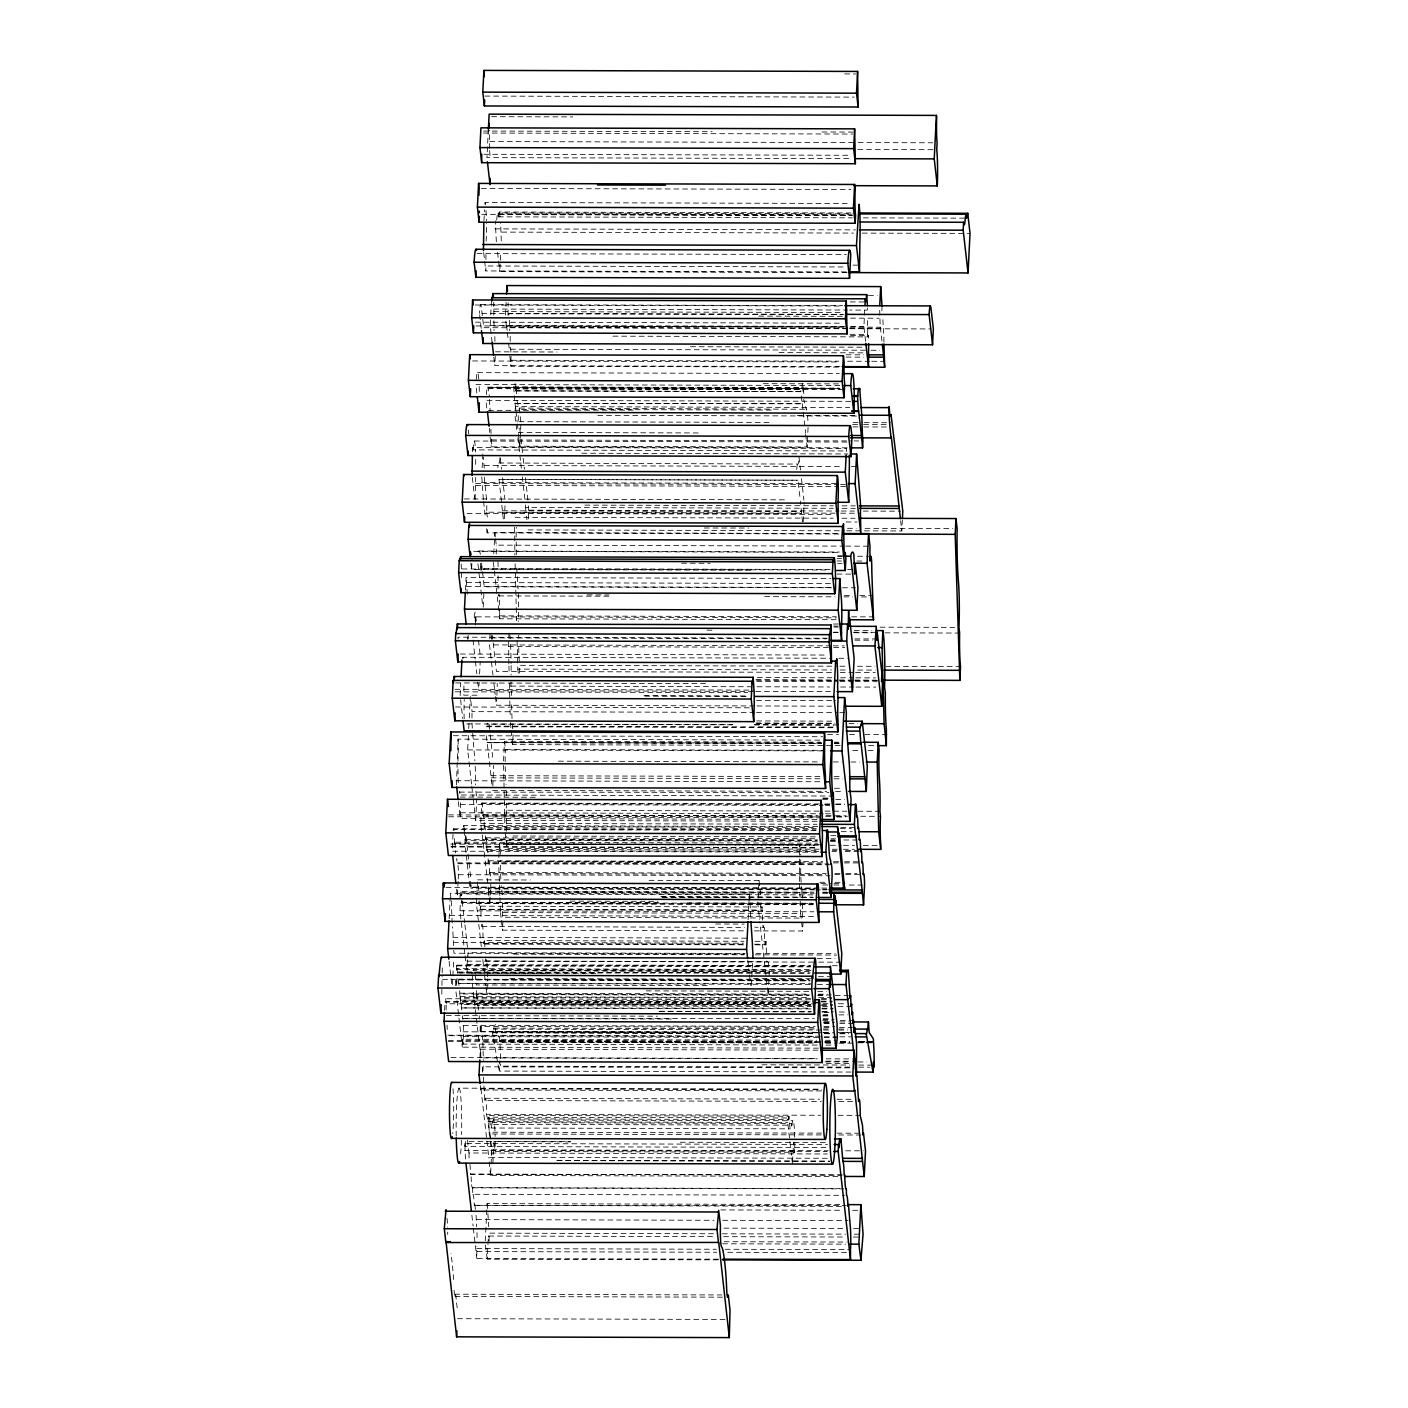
<?xml version="1.0" encoding="UTF-8"?>
<svg xmlns="http://www.w3.org/2000/svg" width="1408" height="1408" viewBox="0 0 1408 1408"><rect width="100%" height="100%" fill="white"/><g stroke="black" fill="none" stroke-linecap="round" stroke-linejoin="round"><path stroke-width="0.75" stroke-dasharray="5 3.75" d="M476.344 990.493L476.379 997.058M491.902 784.133L486.218 734.272M494.947 341.37L494.842 336.565M480.146 1031.026L480.216 1024.232M813.507 904.13L461.789 903.144L461.736 900.962M498.062 575.837L498.062 588.896M500.438 1058.728A22.933 1.707 -89.8 0 0 499.91 1043.346L499.646 1037.819L495.51 1031.43L495.282 1024.32M511.614 695.464L510.875 686.083A44.123 3.274 -89.8 0 0 511.016 680.61M817.256 841.28L465.538 840.294L465.45 835.419M849.922 1067.123L500.403 1066.138L500.421 1064.061M810.92 970.376L457.002 969.39L456.755 965.131L810.674 966.117M595.901 973.28L457.406 972.893L457.16 968.634L811.078 969.619M810.322 984.421L458.603 983.435L458.216 978.49M809.318 994.91L459.8 993.942L459.73 990.616M810.92 1008.92L461.402 1007.934L461.19 1003.693L810.674 1004.643M478.333 1010.222L477.822 1002.778L812.011 1003.675M830.562 864.758L456.843 863.702L456.861 859.056M810.603 998.325L460.205 997.427L459.8 993.942M810.11 1001.898L460.592 1000.912L460.205 997.427M810.515 1005.4L460.997 1004.414L460.592 1000.912M671.422 1019.04L462.598 1018.459L462.563 1015.731M817.168 1045.07L463.25 1044.085L463.39 1024.021M479.037 900.715A13.534 1.003 -89.8 0 0 480.603 906.171L480.973 912.314A13.534 1.003 -89.8 0 0 481.026 917.875M484.88 946.862L484.528 940.544L743.987 941.266M503.307 518.936L499.03 479.371L798.002 480.216L800.149 499.066M760.584 904.006A13.534 1.003 -89.8 0 0 762.045 906.963L762.414 913.106A13.534 1.003 -89.8 0 0 762.555 921.184M754.97 941.301L765.97 941.336L766.322 947.637A13.534 1.003 -89.8 0 0 766.48 955.715M802.507 521.875L800.378 501.16M489.438 399.52L489.491 403.269A41.378 3.08 -89.8 0 1 490.16 410.837M479.248 1019.11L479.266 1015.573M510.189 341.387L510.189 336.266M480.603 563.165L480.445 568.55L829.963 569.518M485.936 259.565L485.918 251.68M453.499 945.578A20.645 1.531 -89.8 0 1 453.411 942.374L452.619 926.834M460.522 802.666L460.275 818.453L818.576 819.456M814.422 1028.966L493.469 1028.069A14.203 1.056 -89.8 0 1 492.501 1032.574L497.675 1062.794M484.229 468.248L483.384 457.125M750.165 902.968L750.446 917.787M493.821 315.216A13.253 0.986 -89.8 0 1 493.891 311.573L493.715 302.315M867.381 307.965L867.31 310.094L849.728 310.059M821.357 1030.04L493.821 1029.125L494.032 1024.549M491.656 635.184L491.462 639.144L491.392 635.941M881.883 310.922L882.006 307.437M486.147 241.155L486.165 240.557A30.571 2.27 -89.8 0 0 486.376 232.109A27.984 2.077 -89.8 0 0 486.394 223.467M475.253 621.738L475.218 612.498M883.907 342.162L883.89 337.322A62.92 4.664 -89.8 0 1 883.256 327.677L882.746 316.712M508.851 663.925L508.675 640.165M508.781 638.035L509.062 631.682M451.264 900.786L452.162 922.874M475.13 499.294L475.728 477.418M803.792 393.571L803.352 389.646L803.053 391.635L515.768 390.843L515.803 384.067M803.053 391.635L803.035 383.75M474.355 612.92L474.25 620.752M461.666 577.614L461.032 559.557M441.795 994.259L442.094 975.779M815.989 830.474L453.27 829.453L452.179 851.189L821.498 852.227M460.134 695.605L460.768 683.056M465.432 590.163L466.066 577.509L830.984 578.53M488.365 129.378L486.957 157.626L850.925 158.646M444.594 1010.31L445.034 1001.528L809.934 1002.549M449.134 918.79L450.19 897.494M456.456 784.925L458.058 739.13L822.958 740.15M472.56 451.686L472.789 447.374L846.49 448.43L846.155 454.89M483.965 220.651L484.493 209.81M467.333 594.246L466.066 577.509M489.474 148.474L489.826 141.557A19.941 1.478 -89.8 0 1 489.28 130.275M846.278 271.92L485.778 270.917L486.024 265.971L844.342 266.974M468.125 635.342L467.931 639.302L467.438 634.99M750.746 570.24L471.574 569.466L472.067 559.574M452.426 984.614L453.693 959.517M458.11 881.232L457.336 896.456L456.122 885.685M458.216 879.067L458.427 874.72A14.186 1.056 -89.8 0 0 457.23 863.104L456.843 863.702M455.611 985.688L455.91 979.88L809.917 980.901M456.808 965.166L456.298 971.978L810.216 972.963M459.958 898.48L460.31 891.686L812.029 892.672M817.696 826.566L463.778 825.563L465.96 852.526M471.557 784.045L467.667 749.918L468.618 730.699M468.723 728.57L469.163 720.034M469.269 717.904L470.325 696.555M464.851 953.726L459.976 910.782L460.398 902.246L658.24 902.792M483.331 499.33L481.73 476.221M482.152 467.755L482.891 452.936M457.037 978.419L456.632 986.322L455.91 979.88M496.338 241.701L495.282 220.968M475.411 625.064L475.816 616.845L836.334 617.848M492.131 342.373L490.213 325.442L490.635 316.923M490.741 314.794L491.586 297.774M461.789 903.144L462 899.202M465.538 840.294L465.819 834.662M496.725 220.088A17.565 1.302 -89.8 0 0 496.83 218.891A15.189 1.126 -89.8 0 1 498.362 216.832L498.573 212.89L852.526 213.875M481.061 570.979L481.483 562.637L484.229 586.784L831.547 587.752M839.925 366.626L494.789 365.658L495.387 353.813M753.544 691.398L478.755 690.624L479.178 682.282M479.6 673.939L480.216 661.443M847.123 272.589L499.752 271.621L500.738 251.856M501.283 240.891L500.579 222.042M483.208 607.182L484.018 590.85M847.211 447.832L491.216 446.846L491.568 439.93A23.69 1.76 -89.8 0 1 491.427 438.592M838.939 534.019L487.15 532.858L487.344 528.915M818.418 1048.168L462.299 1047.165L462.704 1039.262L816.622 1040.248M546.198 973.28L467.051 973.051L467.35 955.803M813.912 889.152L470.976 888.184L471.17 884.347M467.826 957.563L468.072 952.67L745.061 953.445M817.133 821.269L475.693 820.318L476.766 798.582M505.507 315.058L506.141 302.421M472.718 974.97L472.296 983.523L481.026 1057.883M481.325 946.669L476.414 903.566L476.749 897.09M476.854 894.942L477.506 882.006M493.786 553.731L494.842 532.558L839.96 533.526M481.571 831.002L480.691 823.346L481.677 803.581L822.413 804.531M489.826 638.968L490.213 631.066M465.467 1159.03L464.816 1143.472L827.534 1144.493M838.517 367.118L510.981 366.203L511.034 354.165M504.346 518.76L504.997 505.824M836.141 619.714L499.805 618.781L499.33 594.968M754.776 705.954L496.408 705.232L496.795 697.33M496.901 695.358L497.288 683.25M492.835 786.034L493.61 765.459M479.917 1057.778L480.339 1049.224L818.875 1050.174M514.941 403.445L802.296 403.726L514.941 403.445L513.709 386.936A22.246 1.654 -89.8 0 0 515.046 383.645M490.195 897.213L489.861 903.795L489.21 898.058M490.301 895.013L490.846 884.048M482.962 1071.013L483.296 1064.589M486.957 989.771L487.485 978.982M487.59 976.835L486.886 961.347M476.08 1215.298L476.414 1223.886A17.213 1.285 -89.8 0 1 476.696 1226.702M718.608 1259.174L476.802 1258.506L476.802 1248.562A17.213 1.285 -89.8 0 0 476.89 1246.502M771.373 410.08L519.182 409.376L519.306 408.056L806.678 409.27M514.624 527.19L514.888 555.051M503.518 761.024L504.504 741.259L821.04 742.157M498.837 857.507L499.523 843.674L799.656 844.518L800.853 855.096M808.069 427.434L807.101 447.005L519.816 446.195L520.89 424.459M788.92 1116.262L788.691 1119.606L489.157 1118.762L489.368 1115.418L788.938 1116.262L789.659 1125.168A20.979 1.566 -89.8 0 0 791.472 1124.605L791.613 1123.478L492.096 1122.634L492.378 1124.323A24.974 1.848 -89.8 0 1 495.141 1136.467M794.693 1137.294A24.974 1.848 -89.8 0 0 791.93 1125.168L490.107 1124.341L489.403 1115.453M485.267 1240.941L487.133 1203.611L841.051 1204.597M743.459 930.846L502.48 930.178L502.867 922.275M837.848 1176.437L490.53 1175.469L491.797 1149.79L489.808 1132.19L821.744 1133.123M819.122 849.2L506.968 848.32L507.179 844.378A20.469 1.514 -89.8 0 1 506.634 836.422M840.189 745.536L512.635 744.621L513.198 733.55M718.045 1259.861L487.238 1259.21L487.872 1246.573M487.978 1244.461L488.4 1236.013L714.806 1236.646M492.906 1163.131L493.997 1141.395L570.522 1141.606M851.013 1072.051L499.294 1071.066L499.805 1060.963L500.403 1066.138M519.27 673.218L519.675 665.315L837.69 666.213M528.651 518.936L528.598 505.842M748.088 919.618L749.373 894.08L450.402 893.253L451.053 898.902M751.397 985.459L751.714 979.176M751.819 977.082L752.646 960.344M649.106 880.334L759.053 880.634L757.874 904.358L759.581 919.442M768.328 962.122L769.366 971.15L768.187 994.875L759.827 921.589M802.437 383.416A22.246 1.654 -89.8 0 1 800.994 387.728L800.782 391.688L513.515 390.878M803.194 521.752L804.162 502.357M799.445 881.461L799.656 844.518M754.406 930.882L802.595 931.005L803 923.102M792.563 1161.794L793.549 1142.222L794.693 1152.29L495.141 1151.445L493.997 1141.395M865.603 341.299L863.914 326.48L864.864 307.331M849.464 328.187L880.246 328.275L879.63 307.683M864.424 530.851L901.806 530.957L902.352 519.974M810.586 999.768L445.685 998.747L445.262 1002.126L810.11 1003.147M490.178 1139.107L488.189 1121.648L488.805 1117.16L788.357 1117.987L788.691 1119.606M792.458 1163.958L787.723 1122.493L788.357 1117.987M486.411 394.662A19.976 1.478 -89.8 0 1 488.154 388.643L488.277 387.605M515.187 409.13L515.539 406.578L849.675 407.528M510.946 352.246L510.541 346.826M515.768 390.843L516.067 388.837L803.352 389.646M851.206 212.978L499.435 211.992L499.013 214.579L498.573 212.89M484.81 204.09L485.126 202.47L850.027 203.491M847.264 328.187L506.546 327.237L506.669 326.181L847.387 327.131M484.528 940.544L484.37 941.952A13.534 1.003 -89.8 0 1 483.366 941.371A13.534 1.003 -89.8 0 1 482.926 929.35L482.574 923.349A13.534 1.003 -89.8 0 1 481.395 924.334M765.97 941.336L765.811 942.726A13.534 1.003 -89.8 0 1 764.808 942.163A13.534 1.003 -89.8 0 1 764.368 930.142L764.403 927.502L754.635 927.186M880.246 328.275L880.37 327.219L849.587 327.131M458.603 983.435L810.48 983.664M462.598 1018.459L814.458 1018.67M457.406 972.893L809.266 973.122M461.402 1007.934L811.061 1008.163M612.92 336.16L867.926 336.882L868.208 335.632L868.648 341.106M476.485 997.374L476.89 994.488L808.878 995.403M499.189 594.862L498.766 595.901L498.414 594.44M821.515 1090.936L480.779 1089.986L480.973 1088.824L821.709 1089.774M480.234 1031.395L481.078 1026.45L815.214 1027.382M508.2 314.97L508.64 313.738L842.776 314.67M462.51 658.222L462.81 657.272L829.946 658.24M459.395 792.106L828.907 792.475M492.061 1122.704L491.938 1123.778A20.979 1.566 -89.8 0 1 490.107 1124.341M819.474 844.642L454.555 843.621L454.942 842.195L817.678 843.181M499.03 479.371L798.002 480.216M821.128 1134.918L489.192 1133.986L489.808 1132.19M477.928 1002.795L477.435 1005.523L811.536 1006.526M806.59 408.848L806.467 410.168L803.686 399.326M841.403 1206.357L474.302 1205.336L846.366 1205.565M812.962 894.89L461.243 893.904L460.803 896.104L460.31 891.686M469.973 1164.539A22.95 1.707 -89.8 0 1 470.501 1174.166L842.53 1174.853M498.925 214.597L852.896 215.582M844.694 73.92L855.694 73.955M484.88 96.078L854.181 97.117M491.603 116.688L572.739 116.899M483.507 131.05L712.131 131.701M822.043 132L855.008 132.088M483.402 133.038L852.72 134.059M489.826 141.557L855.976 142.578M858.176 142.578L932.712 142.789M857.824 149.494L936.76 149.723M483.947 154.264L851.048 155.285M481.36 188.443L850.802 189.482M497.728 213.77L851.699 214.755M481.712 214.315L851.154 215.336M498.362 216.832L852.333 217.835M863.333 217.853L966.662 218.152M494.877 228.87L855.448 229.891M501.723 232.109L853.494 233.077M862.294 233.112L970.024 233.411M477.03 253.598L846.331 254.619M852.914 265.126L859.514 265.144M868.472 295.61L877.272 295.627M850.256 301.91L865.656 301.963M480.762 304.674L842.653 305.677M475.358 305.008L842.477 306.046M493.61 309.056L847.528 310.042M493.891 311.573L843.41 312.541M481.219 328.416L479.512 313.333L843.586 314.354M758.736 316.096L842.283 316.325M850.52 318.138L879.102 318.226M475.534 322.168L842.635 323.189M490.213 325.442L848.514 326.427M850.714 326.445L863.914 326.48M475.957 325.934L843.075 326.973M847.81 328.715L483.736 327.694L481.448 307.578A18.744 1.39 -89.8 0 0 479.512 313.333M850.01 328.715L931.163 328.944M850.045 334.312L867.645 334.365L867.926 336.882M850.608 335.579L868.208 335.632M690.483 346.72L864.142 347.213M510.47 349.219L868.789 350.222M870.989 350.24L879.789 350.258M495.475 351.824L557.04 352M779.064 352.616L864.794 352.862M846.138 354.781L863.738 354.834M846.173 357.086L863.755 357.139M511.28 360.272L838.816 361.187M847.616 361.222L869.598 361.275M871.798 361.275L882.781 361.31M472.613 360.958L839.714 361.979M477.594 372.627L839.326 373.63M763.33 383.68L840.259 383.891M839.784 385.546L475.869 384.542L477.083 395.173M513.709 386.936L800.994 387.728M487.538 387.147L839.133 388.133M839.89 388.555L488.294 387.57L489.368 396.422M488.382 387.798L839.978 388.784M488.154 388.643L844.131 389.646M850.696 401.35L485.918 400.33L487.062 410.379L636.645 410.08M797.262 415.36L856.61 415.518M597.766 415.36L857.173 416.082M519.006 421.696L769.613 422.4M853.142 422.629L861.942 422.664M864.142 422.664L890.507 422.734M852.597 424.389L861.379 424.406M863.579 424.424L887.762 424.494M852.878 426.906L861.678 426.923M863.861 426.941L888.043 426.994M698.192 432.96L518.373 432.467L517.405 424.019M491.568 439.93L851.946 440.933M854.146 440.933L858.546 440.95M474.338 441.021L848.038 442.059M472.789 447.374L473.07 449.891L846.771 450.947M581.821 453.218L847.81 453.957M498.766 463.003L797.949 464.077A16.562 1.232 -89.8 0 0 798.864 459.342M484.334 465.502L842.653 466.506M851.435 466.523L858.035 466.541M481.413 482.574L839.731 483.578M475.605 483.578L838.323 484.581M840.523 484.598L849.306 484.616M475.816 485.461L838.534 486.464M840.734 486.482L849.534 486.499M464.358 498.942L787.512 499.84M584.866 505.12L833.272 505.806M842.054 505.842L855.254 505.877M525.518 504.944L525.536 507.426L833.29 508.288M842.09 508.306L855.272 508.341M529.091 510.154L839.045 511.016M841.245 511.016L854.427 511.069M863.227 511.086L900.592 511.192M502.621 510.805L801.574 511.65M486.781 505.56A12.003 0.898 -89.8 0 1 486.728 512.195L838.464 513.181M840.646 513.198L860.446 513.251M502.586 512.653L801.557 513.498M467.122 513.392L834.24 514.43M515.117 517.317L833.149 518.197M841.914 518.232L855.078 518.267M846.05 521.998L857.05 522.034M704.264 528L748.757 528.018M847.458 528.299L856.222 528.317M865.005 528.334L952.723 528.581M528.106 529.918L844.642 530.798M846.842 530.798L862.242 530.851M495.563 538.859L496.267 545.142L843.603 546.11M845.803 546.11L869.986 546.181M478.826 551.021L839.326 552.024M473.651 551.32L838.552 552.341M837.989 555.966L844.589 555.984M837.461 556.178L842.23 556.178M857.613 556.23L868.613 556.266M837.074 558.624L841.474 558.642M837.074 561L841.474 561.018M856.874 561.053L863.456 561.07M681.525 563.2L710.09 563.27M837.602 563.64L841.984 563.64M847.546 569.571L854.146 569.589M462.106 568.99L829.206 570.011M837.074 574.059L854.656 574.112M466.646 582.542L831.547 583.563M466.453 586.485L831.354 587.506M842.547 587.77L855.73 587.822M587.189 594.88L609.171 594.95M844.395 595.602L850.978 595.619M859.778 595.637L872.96 595.672M498.766 595.901L608.678 596.2M764.755 596.64L835.102 596.834M843.902 596.869L852.685 596.886M861.485 596.922L868.085 596.939M499.946 615.842L836.282 616.774M851.664 616.827L873.646 616.88M833.501 624.043L838.763 623.99M833.73 626.067L838.112 626.067M833.958 627.053L838.341 627.053M880.018 627.176L954.589 627.387M706.992 630.115L712.061 630.203M854.286 630.52L871.869 630.573M833.448 632.192L837.83 632.21M853.16 632.245L877.237 632.315M833.237 632.421L842.019 632.438M854.339 632.755L871.886 632.808M885.051 632.843L959.622 633.054M827.235 638.229L457.934 637.19L458.146 639.074M491.322 637.877L826.338 638.827M854.797 638.898L876.709 638.968M854.955 640.165L872.467 640.2M831.107 645.85L489.526 644.899L492.958 675.066M833.307 645.85L844.254 645.885M508.394 646.518L831.547 647.434M833.73 647.434L844.73 647.469M460.381 654.034L827.499 655.054M838.746 658.275L847.528 658.293M839.89 666.213L846.472 666.23M857.437 666.266L874.984 666.318M885.949 666.336L960.52 666.547M517.088 640.587L517.827 669.099L831.477 669.979M840.242 669.997L846.824 670.014M857.789 670.05L875.336 670.085M831.459 672.408L496.443 671.475L492.342 635.466M840.224 672.426L853.354 672.461M855.554 672.478L875.248 672.531M757.31 677.565L831.758 677.776M840.523 677.794L853.653 677.829M855.853 677.846L875.547 677.899M755.85 679.818L837.003 680.046M839.203 680.046L852.35 680.082M854.55 680.082L876.48 680.152M756.624 680.099L837.637 680.328M839.819 680.328L852.966 680.363M855.149 680.381L881.426 680.451M756.765 681.349L837.778 681.578M839.96 681.595L853.107 681.63M855.29 681.63L877.184 681.701M455.611 682.915L708.418 683.637M510.875 686.083L754.882 686.77M757.082 686.77L829.629 686.981M840.611 686.998L853.811 687.051M856.011 687.051L875.794 687.104M454.96 689.286L753.914 690.131M755.744 691.398L830.474 691.61M455.242 691.803L747.613 692.63M476.96 695.2L463.76 695.165L463.936 685.925A25.414 1.883 -89.8 0 0 463.989 683.091M644.019 695.658L747.331 695.957M644.794 696.133L748.106 696.414M756.624 700.374L835.771 700.603M756.976 705.971L831.424 706.182M455.506 706.992L750.077 707.802M470.818 700.867L472.05 711.638L754.406 712.43M756.589 712.43L837.584 712.659M839.766 712.677L846.331 712.694M756.694 720.949L833.624 721.16M755.955 723.008L835.085 723.237M756.624 723.36L833.554 723.571M848.954 723.606L857.736 723.642M466.682 723.906L732.67 724.645M754.653 724.698L838.2 724.944M732.301 724.821L488.294 724.134A17.195 1.285 -89.8 0 0 488.136 723.166M754.283 724.891L833.43 725.102M833.254 727.091L485.936 726.123A21.402 1.584 -89.8 0 0 486.886 725.314L487.221 723.642A17.195 1.285 -89.8 0 1 487.309 723.184M486.341 726.739L833.659 727.725M827.552 734.43L838.534 734.466M849.534 734.501L856.117 734.518M864.917 734.536L886.899 734.589M453.394 735.698L822.694 736.736M834.24 742.192L838.64 742.192M821.48 743.002L487.168 742.65L821.304 743.582M834.68 743.037L839.08 743.054M487.256 742.368L821.392 743.301M834.574 743.336L838.974 743.354M834.486 743.618L838.886 743.635M868.754 745.606L875.354 745.624M504.504 741.259L505.437 749.443L824.173 750.323M852.755 750.411L859.355 750.429M868.138 750.446L874.738 750.464M467.667 749.918L824.437 750.904M558.466 761.182L820.054 761.904M833.254 761.957L842.037 761.974M850.837 761.992L859.619 762.027M491.181 775.685L820.917 776.618M834.117 776.653L840.699 776.67M491.181 777.85L820.917 778.765M834.117 778.8L842.899 778.835M455.963 780.736L820.882 781.757M834.451 788.269L843.198 788.286M492.606 790.416L826.742 791.349M835.542 791.384L842.142 791.402M461.366 794.992L832.885 796.03M460.24 797.069L537.17 797.28M822.941 798.072L833.941 798.107M822.8 798.336L833.8 798.371M822.606 799.55L833.554 799.568M835.736 799.586L844.501 799.603M481.976 803L822.712 803.95M824.912 803.968L833.712 803.986M835.894 804.003L844.694 804.021M824.613 804.549L833.395 804.566M835.595 804.566L844.395 804.602M460.451 804.443L823.17 805.446M825.37 805.464L829.752 805.464M506.334 803.106A29.885 2.218 -89.8 0 1 506.194 810.251L822.747 811.131M824.947 811.131L846.93 811.202M857.912 811.237L879.894 811.29M460.557 812.768L823.258 813.789M825.458 813.789L834.258 813.806M483.331 814.88L817.467 815.813M826.25 815.83L846.032 815.883M448.448 814.898L823.328 816.165M825.528 816.165L834.31 816.182M836.51 816.2L847.51 816.235M860.693 816.27L880.475 816.323M481.677 803.581A13.482 1.003 -89.8 0 1 482.944 816.024L819.262 816.974M836.862 817.01L845.645 817.045M448.659 816.781L822.378 817.819M480.691 823.346L817.027 824.278M484.634 826.443L816.57 827.358M840.752 827.429L856.152 827.482M482.944 816.024A12.954 0.968 -89.8 0 1 484.264 827.658L816.2 828.59M840.382 828.643L851.365 828.678M453.552 828.802L816.253 829.822M841.298 831.67L852.298 831.706M830.738 835.683L839.52 835.701M512.899 836L816.253 836.845M485.936 837.813L815.672 838.746M831.072 838.781L835.454 838.798M485.531 835.859A12.408 0.915 -89.8 0 1 485.549 838.974L817.485 839.89M830.685 839.942L835.067 839.942M843.867 839.978L857.05 840.013M465.467 839.661L817.186 840.646M830.386 840.682L839.168 840.699M830.456 841.315L839.238 841.333M450.736 844.096L817.837 845.117M507.179 844.378L819.333 845.24M830.315 845.275L841.315 845.31M843.498 845.31L854.498 845.346M863.298 845.363L880.88 845.416M451.018 846.613L818.136 847.634M451 846.965L818.118 847.986M832.322 849.235L841.104 849.253M843.304 849.27L854.304 849.306M487.256 849.376L819.192 850.309M832.374 850.344L836.774 850.362M845.574 850.379L858.757 850.414M485.549 838.974A12.954 0.968 -89.8 0 1 486.869 850.59L818.805 851.523M832.005 851.558L836.405 851.576M845.187 851.594L860.587 851.646M488.558 860.763L822.694 861.696M833.677 861.731L842.477 861.749M844.677 861.766L860.059 861.802M798.758 862.312L498.626 861.467L499.858 895.541M488.154 858.792A12.408 0.915 -89.8 0 1 488.171 861.907L824.49 862.858M833.29 862.875L842.09 862.91M844.29 862.91L859.672 862.946M457.371 862.875L828.872 863.914M489.861 872.467L826.197 873.418M834.997 873.435L843.779 873.453M845.979 873.47L856.979 873.488M488.171 861.907A12.954 0.968 -89.8 0 1 489.491 873.541L825.827 874.474M834.61 874.509L843.41 874.526M845.61 874.544L860.992 874.579M458.427 874.72L829.928 875.758M477.611 879.842L530.376 880M819.72 882.253L826.302 882.27M835.102 882.288L843.885 882.323M820.794 883.414L831.776 883.45M833.976 883.45L844.976 883.485M822.782 884.963L831.582 884.998M833.782 884.998L840.365 885.016M849.165 885.051L862.347 885.086M819.421 888.026L469.902 887.058L466.206 854.691M821.621 888.043L828.221 888.061M446.019 887.357L815.32 888.378M822.694 889.17L827.094 889.187M482.24 834.874L488.4 888.923L820.336 889.856M822.536 889.856L826.936 889.874M488.4 888.923L488.435 891.229L813.771 892.144M822.554 892.162L826.954 892.179M823.011 892.69L829.611 892.707M460.275 892.232L814.194 893.218M822.677 893.235L829.594 893.253M660.845 896.667L812.539 897.09M661.778 897.019L813.454 897.442M662.517 897.389L739.464 897.6M569.976 901.12L657.906 901.366M686.822 902.88L812.117 903.232M461.718 902.528L813.437 903.496M476.414 903.566L812.997 904.71M480.603 906.171L762.045 906.963M480.022 909.251L761.464 910.043M480.99 909.638L762.45 910.466M459.976 910.782L813.894 911.786M499.928 897.67L500.474 912.578L800.606 913.405L802.595 931.005M449.803 915.464L814.704 916.485M715.651 924L744.234 924.088M481.994 926.429L744.621 927.45M452.848 937.341L749.602 938.168M453.411 942.374L743.582 943.184M483.947 943.466L743.406 944.187M754.406 944.222L765.406 944.24M484.915 944.099L744.374 944.821M755.374 944.856L766.374 944.891M756.043 953.462L835.19 953.691M744.181 954.043L454.01 953.234A20.645 1.531 -89.8 0 1 453.746 950.277M513.586 954.166L744.41 954.8M755.41 954.835L836.739 955.064M817.362 958.549L834.944 958.584M485.918 960.96L767.36 961.752M467.069 961.136L816.605 962.122M818.787 962.122L840.77 962.192M467.474 964.674L810.41 965.624M832.392 965.694L841.174 965.712M456.597 965.888L810.515 966.874M487.925 970.358L769.366 971.15M809.266 971.626L472.947 970.675L474.566 969.232L475.006 973.174M818.47 976.659L831.653 976.694M753.262 978.56L812.61 978.718M509.784 978.56L808.755 979.387M458.357 979.158L810.075 980.144M442.517 979.563L809.635 980.584M817.432 984.491L832.304 984.474M707.168 985.6L476.344 984.949L475.235 975.128M646.237 990.88L808.914 991.338M817.714 991.355L826.496 991.39M459.941 993.186L809.477 994.154M818.259 994.171L827.059 994.206M818.118 994.946L831.301 994.981M817.661 995.421L826.461 995.438M835.243 995.474L848.443 995.509M460.346 996.67L809.864 997.656M818.664 997.674L831.846 997.709M821.48 998.501L831.706 998.483M821.339 999.574L827.939 999.592M460.75 1000.155L810.269 1001.141M821.251 1001.158L832.251 1001.194M821.11 1001.915L832.093 1001.95M823.011 1003.71L829.594 1003.728M838.394 1003.763L844.994 1003.781M821.656 1004.678L832.656 1004.696M445.685 998.747L446.266 1003.781L811.166 1004.802M821.515 1005.418L832.498 1005.453M822.536 1006.562L829.136 1006.579M837.918 1006.614L851.118 1006.65M822.061 1008.198L833.043 1008.216M821.902 1008.938L832.902 1008.973M659.789 1011.261L811.466 1011.683M822.466 1011.718L833.448 1011.736M659.085 1011.507L810.762 1011.93M821.744 1011.965L828.344 1011.982M839.326 1012.018L845.926 1012.035M824.507 1012.475L828.907 1012.475M823.469 1014.834L827.869 1014.834M838.869 1014.869L847.651 1014.886M822.853 1015.221L829.453 1015.238M822.712 1015.978L829.312 1015.995M446.318 1015.608L657.342 1016.189M823.258 1018.706L829.858 1018.723M823.099 1019.462L834.099 1019.498M822.694 1020.307L831.494 1020.342M840.277 1020.36L853.477 1020.395M824.49 1021.874L831.09 1021.891M839.89 1021.909L848.672 1021.944M823.645 1022.19L834.645 1022.208M823.504 1022.947L830.104 1022.965M824.402 1023.422L831.002 1023.44M839.784 1023.475L852.984 1023.51M463.39 1025.429L815.109 1026.414M823.909 1026.432L834.891 1026.467M823.997 1027.4L830.597 1027.418M839.397 1027.435L852.579 1027.488M823.222 1028.984L829.805 1029.002M838.605 1029.037L847.387 1029.054M823.557 1030.04L830.157 1030.058M838.939 1030.075L847.739 1030.11M495.51 1031.43L820.846 1032.328M823.046 1032.346L829.646 1032.363L823.134 1032.469M847.229 1032.416L838.429 1032.381L851.717 1032.557M480.198 1031.518L820.934 1032.469M463.074 1031.8L821.392 1032.803M823.592 1032.803L834.574 1032.838M492.501 1032.574L815.654 1033.472M824.437 1033.49L831.037 1033.507M839.837 1033.542L848.619 1033.56M492.677 1032.768L815.83 1033.666M824.613 1033.701L831.213 1033.718M839.995 1033.736L848.795 1033.771M447.85 1035.179L821.55 1036.235M449.838 1035.707L816.957 1036.728M824.349 1036.781L837.531 1036.816M839.731 1036.834L850.714 1036.851M463.619 1036.622L821.938 1037.626M824.138 1037.643L837.32 1037.678M825.405 1040.283L836.405 1040.301M448.413 1040.406L822.114 1041.445M825.07 1041.41L831.67 1041.269M840.47 1041.445L849.253 1041.322M858.053 1041.498L873.435 1041.374M499.734 1040.811L816.288 1041.533M825.07 1041.726L831.67 1041.586M840.453 1041.762L849.253 1041.621M873.435 1041.691L858.053 1041.814L873.435 1042.184M499.734 1040.97L816.288 1042.026M825.07 1041.885L831.67 1042.061M840.453 1041.938L849.253 1042.114M499.734 1041.286L816.288 1042.325M825.07 1042.202L831.67 1042.36M840.47 1042.237L849.27 1042.413M858.053 1042.29L873.453 1042.483M448.202 1041.603L821.902 1042.642M825.088 1042.483L831.688 1042.624M840.47 1042.518L849.27 1042.659M858.07 1042.571L873.453 1042.73L858.088 1042.8M499.77 1041.797L816.323 1042.677M825.106 1042.712L831.706 1042.73M840.488 1042.747L849.288 1042.765M481.078 1026.45L482.874 1042.149L816.992 1043.082M825.792 1043.117L836.792 1043.152M838.974 1043.152L854.374 1043.187M825.95 1045.106L836.95 1045.141M451.018 1057.584L818.136 1058.605M483.226 1057.883L817.362 1058.816M826.144 1058.851L854.726 1058.922M826.162 1061.174L854.744 1061.262M825.141 1061.878L849.323 1061.949M858.123 1061.966L866.923 1062.002M826.32 1063.41L850.502 1063.48M762.01 1064.8L849.939 1065.046M858.722 1065.064L874.122 1065.117M858.704 1067.141L869.704 1067.176M849.464 1067.845L482.346 1066.824L482.469 1074.902M456.21 1136.098A37.47 2.781 -89.8 0 1 458.955 1088.155L821.656 1089.176M485.461 1098.275L819.597 1099.208M837.179 1099.261L852.579 1099.296M483.366 1077.173A13.094 0.968 -89.8 0 1 483.525 1079.514L484.898 1100.493L821.234 1101.443M838.816 1101.496L854.198 1101.531M484.898 1100.493A14.221 1.056 -89.8 0 1 486.024 1100.493A14.221 1.056 -89.8 0 1 486.464 1114.326L820.6 1115.259M838.182 1115.312L860.165 1115.365M493.451 1119.923L793.003 1120.75M488.189 1121.648L787.723 1122.493M490.934 1128.002L790.469 1128.846M837.126 1133.158L861.309 1133.229M838.71 1134.971L860.693 1135.024M570.381 1141.923L467.086 1141.518A17.142 1.267 -89.8 0 0 466.875 1140.234M680.293 1142.24L827.57 1142.645M464.816 1143.472L465.168 1146.482L827.869 1147.502M491.797 1149.79L828.133 1150.741M845.715 1150.794L863.315 1150.829M464.482 1150.389L827.182 1151.392M467.509 1140.058L468.987 1152.976L827.306 1153.979M480.973 1088.824L488.787 1157.341L829.506 1158.291M557.075 1160.333L829.664 1161.09M556.952 1160.579L829.523 1161.336M470.501 1174.166L842.002 1175.205M471.627 1184.691A20.046 1.496 -89.8 0 0 472.613 1187.648L839.714 1188.669M472.437 1187.824L843.938 1188.862M472.613 1187.648L472.789 1194.283L844.448 1195.322M720.808 1209.93L841.702 1210.264M852.702 1210.299L861.485 1210.317M476.573 1219.61L713.979 1220.278M722.779 1220.296L848.074 1220.648M723.923 1228.146L844.835 1228.48M853.635 1228.515L862.418 1228.533M713.574 1233.778L489.368 1233.144L488.963 1241.046L488.4 1236.013M722.374 1233.795L845.486 1234.147M854.269 1234.165L860.869 1234.182M723.606 1236.682L844.518 1237.016M853.301 1237.034L862.101 1237.069M724.187 1241.715L847.282 1242.05M722.568 1243.792L845.68 1244.144M476.802 1248.562L716.408 1249.248M725.19 1249.266L850.502 1249.618M477.136 1251.589L716.742 1252.258M727.742 1252.293L850.837 1252.627M455.47 1295.149A15.858 1.179 -89.8 0 0 455.611 1294.198L721.829 1294.955M455.013 1296.416L725.542 1297.173M457.53 1318.698L725.806 1319.454M462.81 657.272L463.074 657.73A20.522 1.531 -89.8 0 1 463.162 658.346M458.744 982.678L459.008 985.494M462.739 1017.685L462.968 1019.216M457.547 972.136L457.741 973.104M461.542 1007.178L461.806 1010.029M485.126 202.47L485.355 203.174A27.984 2.077 -89.8 0 1 485.531 204.635M516.067 388.837L516.525 394.258M459.606 791.437L459.976 793.549M476.96 994.488L477.347 1005.066M488.805 1117.16L489.157 1118.762M508.64 313.738L508.957 314.917M461.243 893.904L461.542 895.558M519.323 408.056L520.925 422.523M493.469 1028.069L493.821 1029.125M454.978 842.178L455.066 843.269A29.674 2.2 -89.8 0 0 455.646 852.931M515.539 406.578L515.838 410.08M516.859 400.33L519.182 409.376M486.464 1114.326L488.576 1123.302A12.918 0.95 -89.8 0 1 489.192 1133.986M791.666 1123.478L791.93 1125.168M498.08 1064.853L499.294 1071.066M480.339 554.347L480.146 553.203A76.771 5.702 -89.8 0 0 477.206 554.066M485.426 1245.147L487.238 1259.21M880.37 327.219L882.059 342.109M900.645 520.731L901.806 530.957M807.4 415.554L808.174 422.453M802.296 403.726L803.018 410.045M803.246 412.157L805.658 433.259M801.275 395.877L802.226 404.254M805.658 434.421L807.101 447.005M799.005 457.09L800.483 470.026M801.469 478.65L803.915 500.192M759.053 880.634L760.478 893.13A13.534 1.003 -89.8 0 0 760.426 895.946M749.373 894.08L750.235 901.63M747.806 959.992L749.25 972.699M749.496 974.829L750.71 985.406M499.435 211.992L500.35 220.035M519.746 428.173L520.731 436.797M520.978 438.962L522.949 456.21M523.195 458.374L524.41 469.163M525.395 477.787L528.352 503.677M506.669 326.181L507.144 330.44M507.39 332.552L508.358 341.07M508.605 343.2L509.573 351.701M505.859 321.2L506.546 327.237M509.837 356.136L510.981 366.203M515.011 402.917L515.733 409.253M515.962 411.365L517.176 421.907M497.552 252.384L499.752 271.621M518.373 433.629L519.816 446.195M517.88 437.976L521.33 468.213M522.315 476.854L525.026 500.632M515.152 416.31L515.856 422.488M516.102 424.53L517.035 432.766M525.536 507.426L526.944 519.693M483.683 252.648L485.778 270.917M493.821 357.192L494.789 365.658M500.298 458.41L501.53 469.181M502.498 477.805L504.962 499.365M517.827 669.099L518.285 673.112M489.333 428.278L489.808 432.414M490.072 436.779L491.216 446.846M494.842 532.558L495.317 536.765M493.363 562.214L499.805 618.781M486.728 512.195L487.538 519.253M483.56 501.424L485.478 518.197M486.675 528.669L487.15 532.858M468.301 430.109L468.723 433.875M472.331 477.558L474.795 499.118M493.944 683.69L495.176 694.461M495.422 696.626L496.408 705.232M506.194 810.251L506.774 815.267A20.469 1.514 -89.8 0 0 506.51 831.23M477.928 563.816L482.856 607.059M505.19 832.674L506.968 848.32M470.835 562.989L471.574 569.466M488.981 724.381L489.931 732.758M490.178 734.853L493.029 760.003M475.816 616.845L476.309 621.086M478.491 640.235L480.427 657.272M499.523 843.674L500.72 854.251M473 640.042L475.147 658.997M475.394 661.109L476.837 673.763M477.805 682.194L478.755 690.624M500.474 912.578L501.142 918.438M501.354 920.392L502.48 930.178M488.435 891.229L488.981 896.139M475.922 791.032L476.555 796.682M471.803 786.174L473.018 796.84M473.246 798.987L475.693 820.318M460.61 699.758L462.722 718.379M478.315 886.107L479.019 892.355A13.534 1.003 -89.8 0 0 478.984 895.154M482.803 959.605L484.282 972.523M484.528 974.688L485.76 985.459M485.989 987.606L486.728 994.083M466.066 836.827L471.011 880.264M463.778 825.563L464.64 833.114M470.184 881.267L470.976 888.184M458.357 801.698L460.275 818.453M480.339 1049.224L481.237 1057.038M490.424 1141.307L492.413 1158.766M462.229 901.331L464.675 922.715M464.922 924.862L467.597 948.394M480.286 1085.674L480.779 1089.986M490.53 1175.469L488.787 1157.341M465.098 955.874L467.051 973.051M487.133 1203.611L487.784 1209.278M462.704 1039.262L463.25 1044.085M455.998 991.883L462.299 1047.165M449.082 961.277L451.739 984.579M474.848 1204.526L475.834 1213.15M471.874 1215.262L473.106 1226.069M473.352 1228.234L476.802 1258.506M446.987 1218.254L447.726 1224.714A17.002 1.267 -89.8 0 0 447.691 1227.142M455.611 1294.198L457.336 1309.299M458.058 739.13L458.392 748.563A32.859 2.446 -89.8 0 0 458.005 761.13M510.418 722.656L511.016 728.658M511.227 730.646L512.635 744.621M508.077 315.146L508.112 302.685M472.718 733.41L474.866 760.795M487.89 1213.52L488.717 1226.702M447.251 1029.442L447.04 1025.112M518.179 415.554L518.443 421.661M484.264 477.154L486.411 498.01A12.003 0.898 -89.8 0 1 486.57 499.699M509.326 320.214L509.555 326.638A62.92 4.664 -89.8 0 0 509.802 330.704M799.533 883.59L800.606 913.405M515.117 563.816L516.595 620.84M508.922 666.107L509.15 674.802M509.379 683.514L509.784 698.738M509.837 700.902L510.294 718.309M482.874 1042.149L483.349 1060.418M468.987 1152.976L469.146 1160.086M503.606 765.389L504.962 830.72M454.555 843.621L454.538 839.344A13.658 1.021 -89.8 0 0 454.45 835.842M512.706 728.798A40.832 3.027 -89.8 0 1 512.336 724.099M512.037 718.59A40.832 3.027 -89.8 0 1 511.632 702.416M509.89 635.043A44.123 3.274 -89.8 0 1 510.206 638.704M510.558 644.424A44.123 3.274 -89.8 0 1 511.104 663.555M511.122 665.456A44.123 3.274 -89.8 0 1 511.104 674.96M505.208 766.656A21.384 1.584 -89.8 0 0 505.56 775.438L505.947 782.496A29.885 2.218 -89.8 0 1 506.035 784.485M505.155 761.622A21.384 1.584 -89.8 0 1 505.437 749.443M506.264 791.067A29.885 2.218 -89.8 0 1 506.334 795.802M502.181 894.749A23.267 1.725 -89.8 0 0 501.547 887.163A25.467 1.883 -89.8 0 1 501.336 885.579M502.427 902.792A23.267 1.725 -89.8 0 1 502.304 917.242L802.419 918.086A23.267 1.725 -89.8 0 0 802.56 903.619M500.843 878.874A25.467 1.883 -89.8 0 1 500.579 860.446M801.469 886.424A25.467 1.883 -89.8 0 0 801.68 888.008A23.267 1.725 -89.8 0 1 802.419 898.11M801.117 882.235A25.467 1.883 -89.8 0 1 800.765 858.141M794.763 1142.222A24.974 1.848 -89.8 0 1 794.693 1152.29M495.211 1141.378A24.974 1.848 -89.8 0 1 495.141 1151.445M485.989 210.426A27.984 2.077 -89.8 0 1 486.358 220.651M458.955 1088.155A37.47 2.781 -89.8 0 1 461.578 1134.549M461.437 1140.146A37.47 2.781 -89.8 0 1 460.469 1155.862M452.989 1088.771A28.107 2.094 -89.8 0 1 452.742 1133.334M476.96 1232.616A17.213 1.285 -89.8 0 1 477.03 1239.603M465.168 1146.482A17.142 1.267 -89.8 0 1 465.696 1140.058M472.789 1194.283A22.95 1.707 -89.8 0 1 474.302 1205.336M471.363 1181.752A20.046 1.496 -89.8 0 1 471.029 1173.814M486.323 959.446A13.534 1.003 -89.8 0 1 485.32 958.866M767.571 961.277A13.534 1.003 -89.8 0 1 766.938 960.925M763.84 925.707A13.534 1.003 -89.8 0 1 762.837 925.126M486.869 850.59A12.408 0.915 -89.8 0 1 487.942 853.318M489.491 873.541A13.552 1.003 -89.8 0 1 490.776 880.123M484.264 827.658A12.408 0.915 -89.8 0 1 485.32 830.386M497.974 561.598A13.587 1.003 -89.8 0 1 498.098 569.73M496.232 553.978A24.587 1.83 -89.8 0 1 496.267 545.142M499.981 457.424A16.562 1.232 -89.8 0 1 498.872 463.126A16.386 1.214 -89.8 0 0 497.869 467.685M796.752 469.586A16.386 1.214 -89.8 0 1 797.843 463.954M472.296 728.13A15.734 1.162 -89.8 0 1 472.05 722.779M471.979 718.045A15.734 1.162 -89.8 0 1 472.05 711.638M475.2 766.339A29.814 2.218 -89.8 0 1 475.517 784.837M491.058 433.435A23.69 1.76 -89.8 0 1 490.882 429.229M456.843 858.986A29.674 2.2 -89.8 0 1 456.667 858.757M453.27 829.453A13.658 1.021 -89.8 0 1 454.08 830.562M493.856 320.742A13.253 0.986 -89.8 0 0 493.909 322.45A13.253 0.986 -89.8 0 1 493.997 330.598M867.645 334.365A13.253 0.986 -89.8 0 0 867.61 323.488A13.253 0.986 -89.8 0 1 867.522 317.187M446.125 1010.046A12.179 0.898 -89.8 0 1 446.266 1003.781M458.251 782.725A32.859 2.446 -89.8 0 1 457.97 765.6M464.182 718.819A18.269 1.355 -89.8 0 1 464.27 699.565M473.07 449.891A18.181 1.355 -89.8 0 1 475.024 444.33A22.405 1.672 -89.8 0 1 475.517 452.021M475.675 459.378A22.405 1.672 -89.8 0 1 475.64 467.104M476.203 379.386A25.766 1.918 -89.8 0 1 478.914 380.952M479.178 386.461A25.766 1.918 -89.8 0 1 479.336 392.779M489.667 150.568A28.23 2.094 -89.8 0 1 490.107 158.558M442.253 967.859A11.95 0.88 -89.8 0 1 442.165 973.65M453.552 1279.59A80.256 5.966 -89.8 0 0 451.704 1259.227A88.722 6.582 -89.8 0 0 450.93 1253.454M454.555 1295.237A15.858 1.179 -89.8 0 1 454.098 1290.221M447.726 1234.464A17.002 1.267 -89.8 0 1 447.691 1232.07M517.299 576.752A56.989 4.224 -89.8 0 0 517.546 580.061L517.669 581.328A38.632 2.869 -89.8 0 1 518.091 588.896M517.07 573.126A56.989 4.224 -89.8 0 1 516.666 565.118M516.349 554.734A56.989 4.224 -89.8 0 1 516.19 541.992M516.173 537.117A56.989 4.224 -89.8 0 1 516.261 527.366M519.306 661.355A30.712 2.288 -89.8 0 1 518.69 644.565M518.69 638.176A30.712 2.288 -89.8 0 1 518.707 634.973M518.25 593.19A38.632 2.869 -89.8 0 1 518.461 607.288M518.443 612.163A38.632 2.869 -89.8 0 1 518.267 621.667"/><path stroke-width="1.5" d="M848.725 791.419L866.307 791.472L861.062 743.107L847.862 743.072M885.35 693.158L885.315 696.502A40.832 3.027 -89.8 0 0 886.406 729.854L886.354 745.659L877.554 745.642M868.63 343.693L868.49 366.714L842.107 366.626M855.413 1072.069L873.013 1072.122L866.202 1033.613A14.203 1.056 -89.8 0 0 867.187 1029.107L853.987 1029.072M886.354 745.659L884.118 723.712L882.094 647.574L882.851 630.608L876.269 630.59M456.843 627.598L456.086 633.6L829.787 634.656L830.544 628.654L456.843 627.598L457.054 629.499L457.354 623.938L831.054 624.976L831.494 662.974L457.794 661.918L455.382 640.798L455.787 632.896M451.898 787.424L449.187 763.541L450.771 731.931L824.472 732.97L824.894 736.736A29.744 2.218 -89.8 0 0 825.405 775.298L825.616 788.48L451.898 787.424L452.109 780.701M452.25 698.192L453.13 680.398L752.101 681.243L752.382 683.76L753.139 677.301L754.195 692.648A15.594 1.162 -89.8 0 0 754.283 702.627L753.773 721.653L454.819 720.808L452.25 698.192L751.203 699.019L753.773 721.653M833.483 559.838L833.747 562.267C834.68 542.854 836.862 595.496 834.627 593.754L460.926 592.698L458.621 572.581L459.219 560.736L833.096 562.179L833.43 559.803M462.194 502.163L463.584 474.496L837.285 475.534A15.805 1.179 -89.8 0 1 838.077 499.981L838.182 523.318L464.482 522.28L462.194 502.163L835.894 503.202L838.182 523.318M437.976 988.011L438.627 975.163L812.328 976.202L812.61 978.718A88.81 6.6 -89.8 0 1 814.739 959.306A11.95 0.88 -89.8 0 1 815.707 961.646A11.95 0.88 -89.8 0 1 815.866 974.688L814.546 1014.2L440.845 1013.162L437.976 988.011L811.677 989.05L814.546 1014.2M442.534 898.762L443.326 882.939L817.027 883.995L817.52 888.395L818.118 883.819L818.84 901.05A12.214 0.915 -89.8 0 0 819.104 916.502L818.805 922.434L445.104 921.378L442.534 898.762L816.235 899.8L818.805 922.434M445.808 832.867L447.48 799.269L821.181 800.307L822.378 817.819A14.15 1.056 -89.8 0 0 822.307 831.477A14.15 1.056 -89.8 0 1 822.237 845.134L822.078 856.539L448.378 855.483L445.808 832.867L819.509 833.906L822.078 856.539M468.406 380.354L469.691 354.658L843.392 355.714L844.114 361.997A15.858 1.179 -89.8 0 0 844.114 375.848A20.733 1.531 -89.8 0 0 844.659 383.909L843.973 397.742L470.272 396.686L468.406 380.354L842.107 381.392L843.973 397.742M471.698 317.768L472.595 299.974L846.296 301.03L847.123 333.89L473.422 332.851L471.698 317.768L845.398 318.806L847.123 333.89M479.952 147.594L480.938 127.829L854.638 128.867L855.378 163.715L481.677 162.677L479.952 147.594L853.653 148.632L855.378 163.715M482.803 92.136L483.894 70.4L857.595 71.438L858.088 107.008L484.387 105.97L482.803 92.136L856.522 93.174L858.088 107.008M477.4 207.117L478.579 183.41L854.621 184.466L855.184 189.482A19.29 1.426 -89.8 0 0 855.554 215.354L855.149 223.256L479.107 222.2L477.4 207.117L853.424 208.173L855.149 223.256M849.552 278.344L847.827 263.261A28.195 2.094 -89.8 0 1 850.731 254.637L849.552 278.344L475.851 277.306L476.168 270.846M481.677 162.677L481.747 154.246M484.387 105.97L484.686 100.038M470.272 396.686L470.659 388.784M473.422 332.851L473.774 325.934M479.107 222.2L479.406 216.286M460.926 592.698L461.138 588.386M464.482 522.28L464.746 516.947M850.995 456.597L848.707 436.48A23.426 1.742 -89.8 0 1 851.136 429.299L851.981 436.832L850.995 456.597L467.949 455.523L468.178 451.141M454.819 720.808L455.206 712.906M457.794 661.918L458.198 654.016M445.104 921.378L445.403 915.446A12.214 0.915 -89.8 0 1 445.245 913.563M440.845 1013.162L441.267 1004.749M461.067 676.773L461.912 660.035M466.206 624.219L464.482 609.136L465.326 592.275M488.365 129.378L489.139 114.154L936.408 115.403L936.69 117.92A19.941 1.478 -89.8 0 0 937.094 142.806L936.76 149.723A28.23 2.094 -89.8 0 1 937.306 185.909L854.005 185.68M814.986 999.786L819.386 999.786L819.966 1004.819A12.179 0.898 -89.8 0 0 819.878 1014.728L822.29 1042.554L822.325 1062.565L448.624 1061.526L444.048 1021.293L444.488 1012.51M448.853 959.165L447.638 948.57L449.029 920.902M470.096 556.53L468.142 539.282L468.829 525.448L842.53 526.504L842.741 528.387L843.515 523.758L844.166 552.992L844.589 555.984L845.152 552.358L845.874 558.642L845.275 570.504L836.475 570.486M472.085 475.411L472.349 455.998M483.454 250.606L483.842 222.816M932.554 344.766L929.122 314.582A18.744 1.39 -89.8 0 1 931.058 308.845L933.346 328.944L932.554 344.766L482.944 343.499L483.243 337.568M450.437 1241.698L446.037 1241.68L456.614 1336.843L729.309 1337.6L718.731 1242.437L445.878 1242.542L444.294 1228.726L446.019 1209.63M506.563 293.99L506.968 285.56L880.686 286.598L882.006 306.205M456.614 1336.843L456.914 1330.789M480.04 1083.509L479.054 1074.902L479.811 1059.925M718.555 1243.317L716.989 1229.483L718.696 1210.387L720.421 1225.47A17.002 1.267 -89.8 0 0 721.477 1246.696L721.917 1247.224A88.722 6.582 -89.8 0 1 724.398 1260.002A80.256 5.966 -89.8 0 1 726.686 1289.253A15.858 1.179 -89.8 0 0 728.306 1294.973L730.013 1310.056L729.309 1337.6M751.203 699.019L752.101 681.243M747.56 957.88L746.61 949.414L747.982 921.747M752.752 958.25L752.963 954.078A20.645 1.531 -89.8 0 1 752.382 943.202L750.904 921.747M811.677 989.05L812.328 976.202M825.616 788.48L822.888 764.579L824.472 732.97M831.494 662.974L829.101 641.854L829.488 633.952M834.627 593.754L832.322 573.637L832.973 561.968M835.894 503.202L837.285 475.534M842.107 381.392L843.392 355.714M853.653 148.632L854.638 128.867M856.522 93.174L857.595 71.438M816.235 899.8L817.027 883.995M819.509 833.906L821.181 800.307M845.398 318.806L846.296 301.03M853.424 208.173L854.621 184.466M817.854 897.459L831.037 897.494L825.88 852.245L826.971 830.509L822.571 830.491M820.776 819.474L833.976 819.509L829.682 781.792L831.758 740.186L825.158 740.168M462.968 720.456L464.147 730.805L837.848 731.861L833.835 696.661L835.613 661.091L831.213 661.074M830.632 640.323L841.632 640.341L838.182 610.174L839.766 578.565L833.184 578.53M859.478 271.955L856.469 245.555L859.056 204.23A27.984 2.077 -89.8 0 1 860.077 233.165A30.571 2.27 -89.8 0 1 859.866 241.595L859.478 271.955L850.678 271.938M822.325 1062.565L817.749 1022.349L818.734 1002.584L814.334 1002.566M845.275 570.504L841.843 540.338L842.53 526.504M837.742 502.286L848.742 502.304L845.293 472.138L846.155 454.89M841.632 640.341L841.456 627.405A21.613 1.602 -89.8 0 0 841.122 596.094L839.766 578.565M848.742 502.304L849.2 473.07A22.405 1.672 -89.8 0 0 849.288 455.418M837.848 731.861L838.2 724.944A18.269 1.355 -89.8 0 1 837.971 700.603L837.637 686.963A25.414 1.883 -89.8 0 0 837.531 670.226L837.038 661.267A20.522 1.531 -89.8 0 0 836.774 658.768L835.859 663.291L835.613 661.091M833.976 819.509L833.307 792.475L832.885 796.03A32.859 2.446 -89.8 0 1 832.093 749.637L831.758 740.186M831.037 897.494L832.128 875.758A14.186 1.056 -89.8 0 0 830.931 864.142L830.562 860.059A29.674 2.2 -89.8 0 1 828.766 844.307L828.256 840.382A13.658 1.021 -89.8 0 0 826.971 830.509M851.84 411.4L858.44 411.418L857.542 396.422L853.142 396.422M820.618 1048.168L836 1048.203L829.224 988.662L829.611 980.918L816.411 980.883M829.611 980.918L830.333 987.36L830.456 966.17L837.038 1023.194L837.32 1037.678L836 1048.203M829.77 974.072L840.77 974.107L833.677 911.838L834.011 892.725L829.611 892.707M830.421 888.061L843.603 888.096L837.478 826.619L822.096 826.566M837.074 691.627L852.456 691.662L846.701 641.08L847.546 624.008L840.963 623.99M856.61 453.974L860.112 499.066A12.003 0.898 -89.8 0 1 860.446 513.251L860.851 533.914L855.114 483.613L856.61 453.974L850.01 453.957M821.515 821.286L849.974 821.357L841.949 750.957L844.624 697.611L838.059 697.576M864.97 305.202L865.286 298.813L491.586 297.774L491.955 300.907M851.594 447.85L862.594 447.885L862.928 440.968A23.69 1.76 -89.8 0 1 862.259 430.267L861.995 421.731A41.378 3.08 -89.8 0 0 860.869 404.307L859.725 388.731L853.16 388.819M852.456 691.662L854.128 658.31L849.517 617.883L849.112 626.102L848.619 611.178L848.144 629.235L847.546 624.008M841.421 610.227L856.803 610.262L857.93 587.822L855.184 563.675L854.656 574.112L853.846 554.259A76.771 5.702 -89.8 0 0 850.643 556.213L846.243 556.195M843.603 888.096L843.885 882.323L844.677 889.24L829.294 889.187M844.677 889.24L839.52 835.701C838.763 853.741 839.749 826.144 838.341 834.152L837.478 826.619M840.77 974.107L841.773 953.709L835.701 900.24C835.243 912.472 835.806 889.504 834.522 897.16L834.011 892.725M849.974 821.357L851.066 799.621L849.763 788.304A29.814 2.218 -89.8 0 0 849.147 761.851L846.666 730.242A15.734 1.162 -89.8 0 1 846.331 712.694L844.624 697.611M854.744 1061.262L845.997 984.562L846.648 971.731L848.267 970.288L850.08 998.114M849.323 619.766L873.506 619.819L867.064 563.253L868.542 533.614L844.36 533.544M879.736 305.571L880.686 286.598M722.99 1259.192L850.502 1259.544L838.182 1151.427L838.517 1144.51L834.134 1144.51M838.235 836.915L855.835 836.968L854.392 824.384L855.378 804.619L848.795 804.602M847.686 743.653L860.869 743.688L859.637 727.162A21.402 1.584 -89.8 0 0 860.587 726.37L860.922 724.68A17.195 1.285 -89.8 0 1 862.013 725.19L862.206 721.23L844.624 721.178M834.381 1138.931L840.963 1138.949L840.734 1142.574A17.142 1.267 -89.8 0 0 838.869 1147.538L838.517 1144.51M842.917 367.136L884.682 367.242L883.96 344.01M873.506 619.819L871.798 570.768A13.587 1.003 -89.8 0 0 871.306 557.85A13.587 1.003 -89.8 0 0 870.214 559.117L870.056 561.088L870.003 558.73A24.587 1.83 -89.8 0 1 869.986 546.181L868.542 533.614M866.307 791.472L867.275 766.022L862.206 721.23M832.498 1090.971L854.48 1091.024L852.773 1075.941L854.058 1050.262L821.075 1050.174M881.778 706.323L874.914 645.973L876.251 626.366L876.85 640.218L877.237 632.315L881.83 672.549L881.566 681.701L882.13 677.917L882.534 680.557L881.778 706.323L844.554 706.218M834.979 904.763L863.562 904.851L864.547 885.086A13.552 1.003 -89.8 0 0 863.192 874.579A12.954 0.968 -89.8 0 0 861.872 862.963A12.408 0.915 -89.8 0 0 860.587 851.646A12.954 0.968 -89.8 0 0 859.25 840.013A12.408 0.915 -89.8 0 0 857.965 828.696A12.954 0.968 -89.8 0 0 856.645 817.062A13.482 1.003 -89.8 0 0 855.378 804.619M862.629 437.853L891.211 437.923C888.642 422.47 888.448 390.826 889.768 415.941A44.088 3.274 -89.8 0 0 891.018 414.445L902.792 511.192L902.458 517.774M850.502 1259.544L850.502 1249.618A17.213 1.285 -89.8 0 0 850.115 1224.925L848.566 1205.565L848.003 1206.374A22.95 1.707 -89.8 0 0 846.49 1195.339L846.314 1188.686A20.046 1.496 -89.8 0 1 844.73 1174.87L844.202 1175.222A22.95 1.707 -89.8 0 0 842.846 1161.125L840.963 1138.949M858.686 849.306L880.686 849.376L878.68 831.776L877.219 762.08L878.205 742.315L862.805 742.262M722.445 1259.878L860.939 1260.266L858.862 1244.179L860.851 1204.667L847.651 1204.614M844.448 1176.454L864.23 1176.507L865.515 1150.846L863.509 1133.246L862.893 1135.042A12.918 0.95 -89.8 0 0 862.277 1124.341L860.165 1115.365A14.221 1.056 -89.8 0 0 859.725 1101.549A14.221 1.056 -89.8 0 0 858.598 1101.549L857.226 1080.552A13.094 0.968 -89.8 0 0 856.17 1075.958L854.058 1050.262M880.686 849.376L880.88 845.416A20.469 1.514 -89.8 0 1 880.475 816.323L879.894 811.29A29.885 2.218 -89.8 0 0 879.648 783.534L879.261 776.477A21.384 1.584 -89.8 0 1 879.138 750.482L878.205 742.315M860.939 1260.266L863.069 1234.182L860.851 1204.667M873.013 1072.122L873.506 1062.019L874.104 1067.194L874.122 1064.818A22.933 1.707 -89.8 0 0 873.611 1044.384L873.365 1038.858L869.211 1032.469L868.454 1021.997L853.072 1021.944M937.306 185.909L934.226 158.893L936.408 115.403M849.323 272.606L968.053 272.941L963.178 230.19L963.565 222.288A17.565 1.302 -89.8 0 0 965.131 220.194A15.189 1.126 -89.8 0 1 966.662 218.152L966.856 214.192L859.126 213.893M883.062 680.17L959.834 680.381L955.187 534.354L955.962 518.549L859.461 518.267M968.053 272.941L970.024 233.411L967.736 213.294L860.006 212.995M959.834 680.381L960.52 666.547A30.712 2.288 -89.8 0 1 959.622 633.054L958.971 627.387A38.632 2.869 -89.8 0 0 958.514 582.56L958.408 581.31A56.989 4.224 -89.8 0 1 957.123 528.598L955.962 518.549M819.386 999.786L818.734 1002.584M831.054 624.976L830.755 630.538L830.544 628.654M460.134 559.539L460.557 556.635L834.258 557.674M859.637 388.643L859.514 389.682A19.976 1.478 -89.8 0 0 857.771 395.701L857.56 396.546M967.736 213.294L967.226 215.899L966.856 214.192M852.086 1014.834L852.579 1012.088L852.914 1022.947M853.019 1023.422L853.424 1020.43M492.29 297.581L493.029 293.603L866.73 294.642L867.416 305.677M855.835 836.968L855.941 835.912L838.112 835.842M847.845 998.589L847.722 999.662L834.522 999.61M891.211 437.923L891.334 436.85L900.398 518.69M850.186 998.413L850.59 995.544M854.48 1091.024L854.674 1089.862L864.23 1176.507M853.952 1032.434L854.779 1027.488L856.574 1043.205L856.451 1076.346L855.483 1067.722M858.44 411.418L851.998 410.678M469.586 522.826L469.04 527.331L468.829 525.448M851.118 1006.632L851.629 1003.834L851.981 1014.394M753.139 677.301L454.186 676.474L453.411 682.915L453.13 680.398M471.046 554.84L470.466 551.936M866.73 294.642L865.656 301.963L865.286 298.813M868.454 1021.997L867.522 1030.163L867.187 1029.107M855.307 158.664L934.226 158.893M597.467 184.958L665.438 185.152M860.235 221.989L963.565 222.288M859.848 229.891L963.178 230.19M482.768 244.517L856.469 245.555M476.01 249.251L849.71 250.307M475.851 277.306L474.126 262.222L847.827 263.261M844.835 305.694L930.371 305.923M845.786 314.354L929.122 314.582M868.12 354.834L883.52 354.886L884.682 367.242M868.155 357.139L883.538 357.192M843.709 373.648L852.474 373.666M844.166 385.563L850.749 385.581A25.766 1.918 -89.8 0 1 853.406 377.678A25.766 1.918 -89.8 0 1 853.899 413.248L479.019 412.192L477.33 397.302M853.389 395.701L857.771 395.701M852.896 401.35L857.296 401.368M860.658 407.546L889.24 407.634M860.042 415.219L888.624 415.29M467.227 424.582L850.274 425.656M850.432 435.494L861.414 435.53L862.594 447.885M467.949 455.523L465.661 435.406L848.707 436.48M850.45 437.8L861.45 437.818M471.592 471.099L845.293 472.138M848.531 483.595L855.114 483.613M859.654 505.877L899.219 506M859.672 508.358L899.237 508.464M843.269 533.861L955.187 534.354M468.142 539.282L841.843 540.338M833.466 559.733L459.747 558.694L459.219 560.736M853.864 563.218L867.064 563.253M458.621 572.581L832.322 573.637M464.482 609.136L838.182 610.174M849.974 626.296L876.251 626.366M831.301 641.045L846.701 641.08M455.382 640.798L829.101 641.854M853.019 645.902L874.914 645.973M877.712 647.557L882.094 647.574M884.118 670.12L958.69 670.331M754.706 696.432L833.835 696.661M862.136 723.642L884.118 723.712M846.454 727.126L859.637 727.162M846.243 731.086L859.443 731.122M847.774 743.371L860.957 743.424M831.002 750.922L841.949 750.957M866.219 762.045L877.219 762.08M449.187 763.541L822.888 764.579M849.499 776.688L864.882 776.741M849.499 778.853L864.882 778.888M825.282 781.774L829.682 781.792M821.427 824.296L854.392 824.384M858.88 831.723L878.68 831.776M826.214 831.952L837.214 831.987M821.498 852.227L825.88 852.245M829.136 889.891L862.101 889.979L863.562 904.851M829.154 892.179L862.136 892.267M829.594 893.253L862.259 893.358M818.277 899.483L833.677 899.518M818.717 903.25L834.099 903.285M818.277 911.786L833.677 911.838M447.638 948.57L746.61 949.414M441.373 957.246L815.074 958.285M814.915 966.891L830.315 966.926M839.467 970.253L848.267 970.288M840.048 971.714L846.648 971.731M814.616 972.981L829.998 973.016M815.355 979.422L830.738 979.458M830.614 984.526L845.997 984.562M813.842 988.627L829.224 988.662M444.048 1021.293L817.749 1022.349M855.219 1033.578L866.202 1033.613M855.114 1036.869L866.114 1036.904M479.054 1074.902L852.773 1075.941M451.475 1082.418L825.176 1083.456M451.704 1138.386L825.405 1139.424M833.782 1151.427L838.182 1151.427M842.706 1158.326L862.488 1158.379M842.723 1161.371L862.506 1161.424M458.867 1163.096L832.568 1164.134M445.174 1211.214L717.869 1211.989M444.294 1228.726L716.989 1229.483M850.08 1244.162L858.862 1244.179M454.186 676.474L454.643 678.058M460.557 556.635L460.821 557.674M850.661 995.526L851.048 1006.122M853.494 1020.413L853.846 1032.082M444.594 883.15L443.819 887.339L443.326 882.939M493.029 293.603L493.486 296.296M882.306 344.238L883.52 354.886M865.832 343.411L868.49 366.714M858.581 410.696L861.414 435.53M850.749 385.581L853.899 413.248M850.643 556.213L856.803 610.262M855.941 835.912L862.101 889.979M483.894 70.4L484.317 76.771M487.432 161.797L490.037 184.659M478.579 183.41L479.16 188.443A19.29 1.426 -89.8 0 0 478.949 195.254M492.131 342.373L493.592 355.08M481.466 330.563L482.944 343.499M487.45 411.734L489.104 426.219M472.595 299.974L473.158 305.008M469.691 354.658L470.166 358.846M457.354 623.938L457.776 627.651M450.771 731.931L451.194 735.698A29.744 2.218 -89.8 0 0 450.877 750.71M456.685 787.019L458.128 799.603M447.48 799.269L448.448 806.45M452.672 855.501L455.875 883.52M465.96 1163.36L471.381 1210.933M506.968 285.56L507.566 290.981M885.35 693.035L884.576 687.122A44.123 3.274 -89.8 0 0 882.851 630.608M463.584 474.496A15.805 1.179 -89.8 0 1 463.954 475.957M465.661 435.406A23.426 1.742 -89.8 0 1 467.685 425.638M459.589 1161.6A37.47 2.781 -89.8 0 1 456.245 1137.963M452.25 1136.749A28.107 2.094 -89.8 0 1 449.504 1113.006A28.107 2.094 -89.8 0 1 452.021 1082.699M479.318 402.829A25.766 1.918 -89.8 0 1 479.019 412.192M489.262 127.987A19.941 1.478 -89.8 0 1 489.262 123.358M490.23 178.323A28.23 2.094 -89.8 0 1 490.142 181.562M438.979 976.659A88.81 6.6 -89.8 0 1 441.038 958.267A11.95 0.88 -89.8 0 1 441.707 958.056M479.371 212.819A19.29 1.426 -89.8 0 1 479.248 211.094M474.126 262.222A28.195 2.094 -89.8 0 1 476.538 250.518M834.539 1152.589A37.47 2.781 -89.8 0 0 833.378 1090.267A37.47 2.781 -89.8 0 0 829.91 1137.136A37.47 2.781 -89.8 0 0 834.539 1152.589M826.848 1129.392A28.107 2.094 -89.8 0 0 825.722 1083.738A28.107 2.094 -89.8 0 0 823.31 1121.19A28.107 2.094 -89.8 0 0 826.848 1129.392"/></g></svg>
